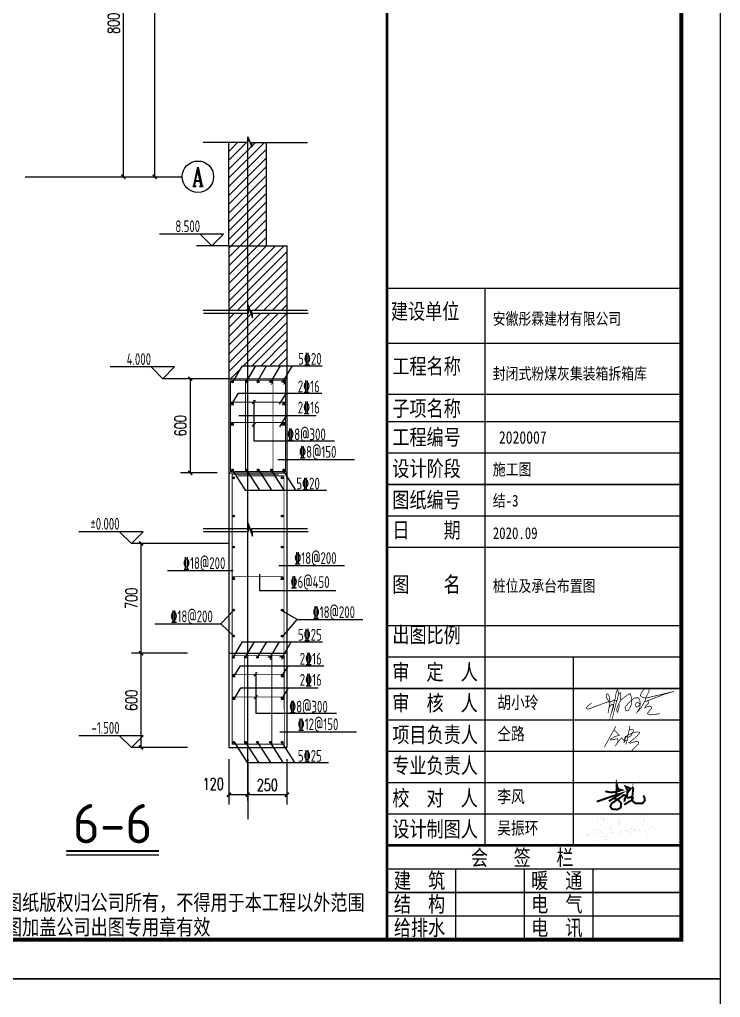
# Model space of a CAD drawing. Extents: x -73672 to 366960, y -527333 to 140666.
# Drawn here: x 308511 to 326379, y -18693 to 6234 of the extents above; entities that cross this region are included whole.
import ezdxf
from ezdxf.enums import TextEntityAlignment as Align

# ---------------------------------------------------------------- set-up
doc = ezdxf.new("R2010")
doc.units = 0
doc.header["$LTSCALE"] = 1000
doc.header["$MEASUREMENT"] = 0
for name, color, linetype in [('AXIS', 3, 'Continuous'), ('AXIS_TEXT', 7, 'Continuous'), ('DOTE', 167, 'Continuous'), ('NUM', 3, 'Continuous'), ('PUB_TITLE', 4, 'Continuous'), ('TEXT', 3, 'Continuous'), ('THIN', 7, 'Continuous'), ('图签', 120, 'Continuous'), ('建-尺寸', 3, 'Continuous')]:
    doc.layers.add(name, color=color, linetype=linetype)
doc.styles.add('_TCH_AXIS', font='COMPLEX', dxfattribs={"bigfont": 'GBCBIG'})
doc.styles.add('_TCH_DIM_T3', font='SIMPLEX', dxfattribs={"width": 0.705882, "bigfont": 'GBCBIG'})
doc.styles.add('A-DIM_T3', font='SIMPLEX', dxfattribs={"width": 0.705882, "bigfont": 'GBCBIG'})
doc.styles.add('COMPLEX', font='COMPLEX', dxfattribs={"bigfont": 'Tssdchn.shx'})
doc.styles.get("Standard").update_dxf_attribs({"font": 'gbenor.shx', "bigfont": 'gbcbig.shx'})
doc.styles.add('TSSD_Label', font='Tssdeng.shx', dxfattribs={"width": 0.7, "bigfont": 'hztxt.shx'})
doc.styles.add('TSSD_Norm', font='Tssdeng.shx', dxfattribs={"bigfont": 'hztxt.shx'})
doc.styles.add('TSSD_Rein', font='Tssdeng.shx', dxfattribs={"width": 0.7, "bigfont": 'hztxt.shx'})
doc.styles.add('图签', font='', dxfattribs={"width": 0.8})
doc.styles.get('图签').set_extended_font_data('SimSun')
doc.dimstyles.new('_TCH_ARCH-100', dxfattribs={"dimtxt": 297.5, "dimasz": 100, "dimexe": 250, "dimexo": 300, "dimgap": 100, "dimtad": 1, "dimdec": 0, "dimzin": 0, "dimdsep": 46, "dimtxsty": '_TCH_DIM_T3', "dimblk": 'ARCHTICK', "dimcen": 0.09, "dimclrt": 7, "dimazin": 2, "dimtfac": 1, "dimtdec": 0, "dimtix": 1, "dimtmove": 2, "dimatfit": 3, "dimfxl": 0, "dimtolj": 1, "dimtzin": 0, "dimarcsym": 0})
doc.dimstyles.new('A-DIM-100', dxfattribs={"dimtxt": 297.5, "dimasz": 100, "dimexe": 250, "dimexo": 300, "dimgap": 100, "dimtad": 1, "dimdec": 0, "dimzin": 0, "dimdsep": 46, "dimtxsty": 'A-DIM_T3', "dimblk": 'ARCHTICK', "dimcen": 0.09, "dimclrt": 7, "dimazin": 2, "dimtfac": 1, "dimtdec": 0, "dimtix": 1, "dimtmove": 2, "dimatfit": 3, "dimfxl": 0, "dimtolj": 1, "dimtzin": 0, "dimarcsym": 0})

# ---------------------------------------------------------------- blocks, each defined once
blk = doc.blocks.new('0#竖图签')
at = {"layer": '图签'}
blk.add_line((-7500, 0), (0, 0), dxfattribs=at)
blk.add_lwpolyline([(-7500, 82100, 70, 70, 0), (-7500, 0, 40, 40, 0), (0, 0, 40, 40, 0), (0, 82100, 40, 40, 0), (-7500, 82100, 40, 40, 0), (-7500, 75299, 40, 40, 0)], format="xyseb", dxfattribs=at)
for points, const_width in [([(-7500, 16600), (0, 16600)], 35), ([(-5000, 16600), (-5000, 2400)], 35), ([(-7500, 15200), (0, 15200)], 35), ([(-7500, 13896), (0, 13896)], 35), ([(-7500, 13200), (0, 13200)], 35), ([(-7500, 12400), (0, 12400)], 35), ([(-7500, 11600), (0, 11600)], 35), ([(-7500, 10800), (0, 10800)], 35), ([(-7500, 10000), (0, 10000)], 35), ([(-7500, 8000), (0, 8000)], 35), ([(-7500, 7200), (0, 7200)], 35), ([(-2750, 7200), (-2750, 2400)], 35), ([(-7500, 6400), (0, 6400)], 35), ([(-7500, 5600), (0, 5600)], 35), ([(-7500, 4800), (0, 4800)], 35), ([(-7500, 4000), (0, 4000)], 35), ([(-7500, 3200), (0, 3200)], 35), ([(-7500, 2400), (0, 2400)], 70), ([(-7500, 2400), (0, 2400)], 35), ([(-7500, 1800), (0, 1800)], 35), ([(-5750, 0), (-5750, 1800)], 35), ([(-4000, 1800), (-4000, 0)], 35), ([(-2250, 1800), (-2250, 0)], 35), ([(-7500, 1200), (0, 1200)], 35), ([(-7500, 600), (0, 600)], 35), ([(-7500, 0), (0, 0)], 35)]:
    blk.add_lwpolyline(points, dxfattribs=dict(at, const_width=const_width))
at = {"layer": '图签', "style": '图签', "width": 0.8}
for s, p in [('建设单位', (-7400, 15815)), ('工程名称', (-7365, 14415)), ('子项名称', (-7365, 13339)), ('工程编号', (-7365, 12607)), ('设计阶段', (-7365, 11807)), ('图纸编号', (-7365, 11007)), ('日    期', (-7365, 10237)), ('图    名', (-7365, 8852)), ('出图比例', (-7365, 7567)), ('审  定  人', (-7365, 6621)), ('审  核  人', (-7365, 5831)), ('项目负责人', (-7365, 5021)), ('专业负责人', (-7365, 4237)), ('校  对  人', (-7365, 3409)), ('设计制图人', (-7365, 2618)), ('会   签   栏', (-5360, 1889)), ('建  筑', (-7325, 1305)), ('暖  通', (-3825, 1305)), ('本图纸版权归公司所有，不得用于本工程以外范围', (-17674, 746)), ('结  构', (-7325, 705)), ('电  气', (-3825, 705)), ('本图加盖公司出图专用章有效', (-17674, 121)), ('给排水', (-7325, 105)), ('电  讯', (-3825, 105))]:
    blk.add_text(s, height=400, dxfattribs=at).set_placement(p)
blk = doc.blocks.new('ss')
at = {"const_width": 50}
for points in [[(166226, 41891), (166384, 41863), (166507, 41882), (166645, 41924), (166554, 41952), (166519, 42072), (166510, 41804), (166627, 41836), (166319, 41638)], [(166710, 41553), (166917, 41677), (166936, 41724), (166905, 41755), (166808, 41723), (166783, 41766), (166788, 41821), (166796, 41913), (166746, 42016), (166863, 41969), (166825, 41896), (166913, 42011), (166940, 41960), (166932, 41880), (166904, 41661), (166996, 41587), (167178, 41589), (167237, 41654), (167229, 41724), (167197, 41786)], [(166010, 41628), (166510, 41804)], [(166442, 41717), (166563, 41671), (166637, 41583), (166618, 41473), (166524, 41427), (166400, 41441), (166357, 41503), (166387, 41581), (166537, 41681), (166706, 41801), (166757, 41776), (166711, 41627)]]:
    blk.add_lwpolyline(points, dxfattribs=at)
blk = doc.blocks.new('fg')
at = {"const_width": 32}
for points in [[(1880866, 74069), (1880866, 74069), (1881403, 75047), (1881317, 74891), (1881563, 74625), (1881334, 74560), (1881165, 74455), (1881163, 74396), (1881237, 74423), (1881399, 74455), (1881470, 74469), (1881502, 74392), (1881470, 74278), (1881365, 74116)], [(1881924, 74383), (1881953, 74551), (1881891, 74587), (1882016, 74660), (1882204, 74743), (1882390, 74787), (1882484, 74774), (1882511, 74736), (1882472, 74696), (1882339, 74546), (1882013, 74282), (1882078, 74256), (1882135, 74292), (1882416, 74348), (1882456, 74298), (1882437, 74211), (1882133, 73920)], [(1882056, 75064), (1882013, 74848), (1882106, 74908), (1882205, 74878), (1882212, 74829), (1882191, 74784), (1882168, 74727), (1882111, 74612), (1881983, 74531), (1881938, 74560), (1881986, 74697), (1882007, 74832)], [(1881470, 74278), (1881664, 74508), (1881768, 74388), (1881844, 74576), (1881881, 74555), (1881763, 74268)], [(1881763, 74268), (1881845, 74390), (1881924, 74383), (1881858, 74202)]]:
    blk.add_lwpolyline(points, dxfattribs=at)
blk = doc.blocks.new('whj')
at = {"const_width": 20}
for points in [[(1881310, 67330), (1881376, 67426), (1881425, 67423), (1881421, 67352), (1881370, 67159), (1881431, 67334), (1881450, 67459), (1881469, 67542), (1881317, 67484), (1881327, 67585), (1881307, 67681), (1881255, 67727), (1881231, 67674), (1881231, 67631), (1881317, 67484), (1881431, 67528), (1881481, 67566), (1881510, 67746), (1881537, 67819), (1881549, 67840), (1881572, 67775), (1881569, 67664), (1881541, 67536), (1881465, 67526), (1881532, 67535), (1881387, 66963)], [(1883112, 67780), (1882344, 67598), (1882436, 67780), (1882454, 67882), (1882400, 67891), (1882304, 67852), (1882227, 67762), (1882199, 67663), (1882257, 67624), (1882344, 67598), (1882344, 67546), (1882312, 67491)], [(1881607, 67421), (1881581, 67287), (1881552, 67196), (1881521, 67272), (1881588, 67451), (1881644, 67544), (1881864, 67713), (1881912, 67725), (1881939, 67634), (1881953, 67498), (1881939, 67402), (1881862, 67255), (1881792, 67241), (1881763, 67340), (1881879, 67477), (1882032, 67607), (1882133, 67609), (1882180, 67559), (1882195, 67430), (1882136, 67471), (1882079, 67472), (1882068, 67434), (1882065, 67377), (1882081, 67350), (1882104, 67348), (1882156, 67377), (1882176, 67410), (1882191, 67433), (1882189, 67394), (1882189, 67341), (1882108, 67204), (1882218, 67322), (1882301, 67471), (1882323, 67510), (1882416, 67519), (1882428, 67455), (1882353, 67386), (1882324, 67331), (1882420, 67369), (1882497, 67363), (1882514, 67315), (1882457, 67244), (1882394, 67160), (1882418, 67143), (1882477, 67125), (1882750, 67157)], [(1881644, 67544), (1881637, 67685), (1881643, 67753), (1881585, 67719)], [(1883155, 67792), (1882892, 67715), (1882370, 67515)], [(1880812, 67463), (1880662, 67330), (1880694, 67289), (1880758, 67300), (1881126, 67440), (1881298, 67500), (1881335, 67468), (1881283, 67176)]]:
    blk.add_lwpolyline(points, dxfattribs=at)
blk = doc.blocks.new('吴')
at = {"const_width": 0.72}
blk.add_lwpolyline([(136170, -263342), (136263, -263429), (136284, -263544), (136286, -263667), (136187, -263742), (135977, -263847), (135838, -263915), (135791, -263953), (135986, -263886), (136328, -263762), (136396, -263696), (136397, -263633), (136286, -263667), (136286, -263667), (136324, -263556), (136405, -263497), (136452, -263411), (136454, -263344), (136405, -263307), (136319, -263353), (136263, -263429), (136285, -263581), (136286, -263667), (136397, -263633), (136396, -263696), (136430, -263665), (136520, -263681), (136420, -263727), (136328, -263762), (136349, -263773), (136155, -264056), (136446, -263829), (136527, -264050), (136620, -263825), (136696, -263590), (136788, -263572), (136746, -263517), (136788, -263572), (136780, -263648), (136743, -263749), (136739, -263792), (136770, -263799), (136806, -263738), (136805, -263660), (136790, -263639), (136788, -263572), (136848, -263514), (136868, -263510), (136882, -263592), (136867, -263712), (136850, -263780), (136867, -263712), (136882, -263592), (136894, -263561), (136910, -263486), (136911, -263409), (136944, -263370), (136976, -263367), (136951, -263455), (136950, -263477), (136970, -263500), (136943, -263552), (136931, -263591), (136883, -263600), (136931, -263591), (136969, -263606), (136999, -263576), (136969, -263606), (136958, -263643), (137075, -263609), (136958, -263643), (136925, -263685), (136921, -263711), (136925, -263746), (136927, -263825), (136959, -263848), (137015, -263812), (137062, -263754), (137076, -263722), (136923, -263729), (137076, -263722), (137184, -263726), (137199, -263641), (137220, -263583), (137297, -263538), (137398, -263545), (137448, -263609), (137361, -263639), (137301, -263684), (137240, -263758), (137253, -263865), (137322, -263844), (137377, -263746), (137436, -263688), (137448, -263609), (137451, -263678), (137481, -263688), (137454, -263918), (137481, -263688), (137515, -263616), (137525, -263501), (137589, -263328), (137650, -263256), (137714, -263250), (137750, -263341), (137727, -263452), (137690, -263549), (137645, -263550), (137619, -263596), (137609, -263708), (137617, -263913), (137613, -263810), (137653, -263734), (137686, -263620), (137690, -263549), (137731, -263675), (137775, -263801), (137827, -263926), (137811, -263888), (137848, -263791), (137894, -263665), (137937, -263613), (137989, -263608), (138059, -263642), (138114, -263696), (138150, -263745), (138057, -263739)], dxfattribs=at)
blk = doc.blocks.new('_AXISO')
blk.add_circle((0, 0), 0.5)
at = {"layer": 'AXIS_TEXT', "style": 'COMPLEX'}
blk.add_attdef('A', text='', height=0.56, dxfattribs=at).set_placement((-0.25, -0.28), (0.25, -0.28), align=Align.FIT)
blk = doc.blocks.new('_ArchTick')
at = {"color": 0, "linetype": 'ByBlock', "const_width": 0.4}
blk.add_lwpolyline([(-0.5, -0.5), (0.5, 0.5)], dxfattribs=at)
blk = doc.blocks.new('*D7910')
at = {"layer": 'AXIS', "color": 0, "lineweight": -2}
for p, q in [((308958, 58228), (312208, 58228)), ((311958, 2228), (311958, 58228)), ((308958, 2228), (312208, 2228))]:
    blk.add_line(p, q, dxfattribs=at)
at = {"layer": 'Defpoints', "color": 0}
for p in [(308658, 58228), (311958, 58228), (308658, 2228)]:
    blk.add_point(p, dxfattribs=at)
at = {"layer": 'AXIS', "color": 0, "linetype": 'ByBlock', "lineweight": -2, "xscale": 100, "yscale": 100, "zscale": 100}
for p, rotation in [((311958, 58228), 90), ((311958, 2228), 270)]:
    blk.add_blockref('_ArchTick', p, dxfattribs=dict(at, rotation=rotation))
at = {"layer": 'AXIS', "color": 7, "insert": (311709, 30228), "char_height": 297.5, "attachment_point": 5, "rotation": 90, "style": '_TCH_DIM_T3'}
blk.add_mtext('\\A1;56000', dxfattribs=at)
blk = doc.blocks.new('*D7911')
at = {"layer": 'AXIS', "color": 0, "lineweight": -2}
for p, q in [((308958, 10228), (311408, 10228)), ((311158, 2228), (311158, 10228)), ((308958, 2228), (311408, 2228))]:
    blk.add_line(p, q, dxfattribs=at)
at = {"layer": 'Defpoints', "color": 0}
for p in [(308658, 10228), (311158, 10228), (308658, 2228)]:
    blk.add_point(p, dxfattribs=at)
at = {"layer": 'AXIS', "color": 0, "linetype": 'ByBlock', "lineweight": -2, "xscale": 100, "yscale": 100, "zscale": 100}
for p, rotation in [((311158, 10228), 90), ((311158, 2228), 270)]:
    blk.add_blockref('_ArchTick', p, dxfattribs=dict(at, rotation=rotation))
at = {"layer": 'AXIS', "color": 7, "insert": (310909, 6228), "char_height": 297.5, "attachment_point": 5, "rotation": 90, "style": '_TCH_DIM_T3'}
blk.add_mtext('\\A1;8000', dxfattribs=at)
blk = doc.blocks.new('*D8914')
at = {"layer": 'Defpoints', "color": 0}
for p in [(314328, -12320), (315328, -12320), (314328, -13525)]:
    blk.add_point(p, dxfattribs=at)
at = {"layer": '建-尺寸', "color": 0, "lineweight": -2}
for p, q in [((314328, -12620), (314328, -13775)), ((315328, -12620), (315328, -13775)), ((315328, -13525), (314328, -13525))]:
    blk.add_line(p, q, dxfattribs=at)
at = {"layer": '建-尺寸', "color": 0, "linetype": 'ByBlock', "lineweight": -2, "xscale": 100, "yscale": 100, "zscale": 100, "rotation": 180}
blk.add_blockref('_ArchTick', (314328, -13525), dxfattribs=at)
at = {"layer": '建-尺寸', "color": 0, "linetype": 'ByBlock', "lineweight": -2, "xscale": 100, "yscale": 100, "zscale": 100}
blk.add_blockref('_ArchTick', (315328, -13525), dxfattribs=at)
at = {"layer": '建-尺寸', "color": 7, "insert": (314828, -13277), "char_height": 297.5, "attachment_point": 5, "style": 'A-DIM_T3'}
blk.add_mtext('\\A1;250', dxfattribs=at)
blk = doc.blocks.new('*D8915')
at = {"layer": 'Defpoints', "color": 0}
for p in [(313848, -12320), (314328, -12320), (313848, -13525)]:
    blk.add_point(p, dxfattribs=at)
at = {"layer": '建-尺寸', "color": 0, "lineweight": -2}
for p, q in [((313848, -12620), (313848, -13775)), ((314328, -12620), (314328, -13775)), ((314328, -13525), (313848, -13525))]:
    blk.add_line(p, q, dxfattribs=at)
at = {"layer": '建-尺寸', "color": 0, "linetype": 'ByBlock', "lineweight": -2, "xscale": 100, "yscale": 100, "zscale": 100, "rotation": 180}
blk.add_blockref('_ArchTick', (313848, -13525), dxfattribs=at)
at = {"layer": '建-尺寸', "color": 0, "linetype": 'ByBlock', "lineweight": -2, "xscale": 100, "yscale": 100, "zscale": 100}
blk.add_blockref('_ArchTick', (314328, -13525), dxfattribs=at)
at = {"layer": '建-尺寸', "color": 7, "insert": (313448, -13250), "char_height": 297.5, "attachment_point": 5, "style": 'A-DIM_T3'}
blk.add_mtext('\\A1;120', dxfattribs=at)
blk = doc.blocks.new('*D8916')
at = {"layer": 'Defpoints', "color": 0}
for p in [(311611, -9920), (313094, -9920), (313094, -12320)]:
    blk.add_point(p, dxfattribs=at)
at = {"layer": '建-尺寸', "color": 0, "lineweight": -2}
for p, q in [((312794, -9920), (311361, -9920)), ((311611, -12320), (311611, -9920)), ((312794, -12320), (311361, -12320))]:
    blk.add_line(p, q, dxfattribs=at)
at = {"layer": '建-尺寸', "color": 0, "linetype": 'ByBlock', "lineweight": -2, "xscale": 100, "yscale": 100, "zscale": 100}
for p, rotation in [((311611, -9920), 90), ((311611, -12320), 270)]:
    blk.add_blockref('_ArchTick', p, dxfattribs=dict(at, rotation=rotation))
at = {"layer": '建-尺寸', "color": 7, "insert": (311363, -11120), "char_height": 297.5, "attachment_point": 5, "rotation": 90, "style": 'A-DIM_T3'}
blk.add_mtext('\\A1;600', dxfattribs=at)
blk = doc.blocks.new('*D8917')
at = {"layer": 'Defpoints', "color": 0}
for p in [(311611, -7120), (313094, -7120), (313094, -9920)]:
    blk.add_point(p, dxfattribs=at)
at = {"layer": '建-尺寸', "color": 0, "lineweight": -2}
for p, q in [((312794, -7120), (311361, -7120)), ((311611, -9920), (311611, -7120)), ((312794, -9920), (311361, -9920))]:
    blk.add_line(p, q, dxfattribs=at)
at = {"layer": '建-尺寸', "color": 0, "linetype": 'ByBlock', "lineweight": -2, "xscale": 100, "yscale": 100, "zscale": 100}
for p, rotation in [((311611, -7120), 90), ((311611, -9920), 270)]:
    blk.add_blockref('_ArchTick', p, dxfattribs=dict(at, rotation=rotation))
at = {"layer": '建-尺寸', "color": 7, "insert": (311363, -8520), "char_height": 297.5, "attachment_point": 5, "rotation": 90, "style": 'A-DIM_T3'}
blk.add_mtext('\\A1;700', dxfattribs=at)
blk = doc.blocks.new('*D8943')
at = {"layer": 'Defpoints', "color": 0}
for p in [(313848, -2921), (312863, -5321), (313848, -5321)]:
    blk.add_point(p, dxfattribs=at)
at = {"layer": '建-尺寸', "color": 0, "lineweight": -2}
for p, q in [((313548, -2921), (312613, -2921)), ((312863, -2921), (312863, -5321)), ((313548, -5321), (312613, -5321))]:
    blk.add_line(p, q, dxfattribs=at)
at = {"layer": '建-尺寸', "color": 0, "linetype": 'ByBlock', "lineweight": -2, "xscale": 100, "yscale": 100, "zscale": 100}
for p, rotation in [((312863, -2921), 90), ((312863, -5321), 270)]:
    blk.add_blockref('_ArchTick', p, dxfattribs=dict(at, rotation=rotation))
at = {"layer": '建-尺寸', "color": 7, "insert": (312614, -4121), "char_height": 297.5, "attachment_point": 5, "rotation": 90, "style": 'A-DIM_T3'}
blk.add_mtext('\\A1;600', dxfattribs=at)

msp = doc.modelspace()

# ---------------------------------------------------------------- hatches: boundary and pattern name
h = msp.add_hatch()
h.set_pattern_fill('ANSI31', color=256, scale=100)
h.set_pattern_definition([(45, (460208.87, -101540.13), (-112.2532, 112.2532), [])])
h.paths.add_polyline_path([(314327.98, -1176.65), (314327.98, -1032.45), (314431.33, -1297.29), (314431.33, -1177.5), (315327.6, -1177.5), (315327.6, 464.7), (314807.6, 464.7), (314544.06, 464.7), (313847.6, 464.7), (313847.6, -1176.65)])
h.paths.add_polyline_path([(314000.02, -2921.02), (314192.55, -2595.2), (314534.43, -2595.2), (314810.22, -2595.2), (315161.43, -2595.2), (315327.6, -2595.2), (315327.6, -1251.14), (314447.12, -1251.14), (314447.12, -1370.94), (314343.76, -1106.09), (314343.76, -1250.3), (313847.6, -1250.3), (313847.6, -2921.02)])
h.paths.add_polyline_path([(314544.06, 464.7), (314807.6, 464.7), (314807.6, 3103.48), (314431.33, 3103.48), (314431.33, 2983.68), (314327.98, 3248.53), (314327.98, 3104.33), (313847.6, 3104.33), (313847.6, 464.7)])
h = msp.add_hatch(color=256)
h.dxf.hatch_style = 1
h.paths.add_polyline_path([(313960.79, -2998.86, 1), (313913.66, -2998.86, 1)])
h = msp.add_hatch(color=256)
h.dxf.hatch_style = 1
h.paths.add_polyline_path([(314331.65, -2998.86, 1), (314284.52, -2998.86, 1)])
h = msp.add_hatch(color=256)
h.dxf.hatch_style = 1
h.paths.add_polyline_path([(314618.48, -2998.86, 1), (314571.34, -2998.86, 1)])
h = msp.add_hatch(color=256)
h.dxf.hatch_style = 1
h.paths.add_polyline_path([(314956.79, -2998.86, 1), (314909.65, -2998.86, 1)])
h = msp.add_hatch(color=256)
h.dxf.hatch_style = 1
h.paths.add_polyline_path([(315272.17, -2998.86, 1), (315225.04, -2998.86, 1)])
h = msp.add_hatch(color=256)
h.dxf.hatch_style = 1
h.paths.add_polyline_path([(313960.79, -3553.55, 1), (313913.66, -3553.55, 1)])
h = msp.add_hatch(color=256)
h.dxf.hatch_style = 1
h.paths.add_polyline_path([(315272.17, -3553.55, 1), (315225.04, -3553.55, 1)])
h = msp.add_hatch(color=256)
h.dxf.hatch_style = 1
h.paths.add_polyline_path([(313960.79, -4075.72, 1), (313913.66, -4075.72, 1)])
h = msp.add_hatch(color=256)
h.dxf.hatch_style = 1
h.paths.add_polyline_path([(315272.17, -4075.72, 1), (315225.04, -4075.72, 1)])
h = msp.add_hatch(color=256)
h.dxf.hatch_style = 1
h.paths.add_polyline_path([(313960.79, -5247.4, 1), (313913.66, -5247.4, 1)])
h = msp.add_hatch(color=256)
h.dxf.hatch_style = 1
h.paths.add_polyline_path([(314331.65, -5247.4, 1), (314284.52, -5247.4, 1)])
h = msp.add_hatch(color=256)
h.dxf.hatch_style = 1
h.paths.add_polyline_path([(314618.48, -5247.4, 1), (314571.34, -5247.4, 1)])
h = msp.add_hatch(color=256)
h.dxf.hatch_style = 1
h.paths.add_polyline_path([(314956.79, -5247.4, 1), (314909.65, -5247.4, 1)])
h = msp.add_hatch(color=256)
h.dxf.hatch_style = 1
h.paths.add_polyline_path([(315272.17, -5247.4, 1), (315225.04, -5247.4, 1)])
h = msp.add_hatch(color=256)
h.dxf.hatch_style = 1
h.paths.add_polyline_path([(313993.34, -5446.17, 1), (313946.21, -5446.17, 1)])
h = msp.add_hatch(color=256)
h.dxf.hatch_style = 1
h.paths.add_polyline_path([(315232.04, -5446.17, 1), (315184.91, -5446.17, 1)])
h = msp.add_hatch(color=256)
h.dxf.hatch_style = 1
h.paths.add_polyline_path([(313993.34, -6421.24, 1), (313946.21, -6421.24, 1)])
h = msp.add_hatch(color=256)
h.dxf.hatch_style = 1
h.paths.add_polyline_path([(315232.04, -6421.24, 1), (315184.91, -6421.24, 1)])
h = msp.add_hatch(color=256)
h.dxf.hatch_style = 1
h.paths.add_polyline_path([(313993.34, -7212, 1), (313946.21, -7212, 1)])
h = msp.add_hatch(color=256)
h.dxf.hatch_style = 1
h.paths.add_polyline_path([(315232.04, -7212, 1), (315184.91, -7212, 1)])
h = msp.add_hatch(color=256)
h.dxf.hatch_style = 1
h.paths.add_polyline_path([(313993.34, -8004.65, 1), (313946.21, -8004.65, 1)])
h = msp.add_hatch(color=256)
h.dxf.hatch_style = 1
h.paths.add_polyline_path([(315232.04, -8004.65, 1), (315184.91, -8004.65, 1)])
h = msp.add_hatch(color=256)
h.dxf.hatch_style = 1
h.paths.add_polyline_path([(313993.34, -8818, 1), (313946.21, -8818, 1)])
h = msp.add_hatch(color=256)
h.dxf.hatch_style = 1
h.paths.add_polyline_path([(315232.04, -8818, 1), (315184.91, -8818, 1)])
h = msp.add_hatch(color=256)
h.dxf.hatch_style = 1
h.paths.add_polyline_path([(313993.34, -9480.74, 1), (313946.21, -9480.74, 1)])
h = msp.add_hatch(color=256)
h.dxf.hatch_style = 1
h.paths.add_polyline_path([(315232.04, -9480.74, 1), (315184.91, -9480.74, 1)])
h = msp.add_hatch(color=256)
h.dxf.hatch_style = 1
h.paths.add_polyline_path([(313993.34, -10022.03, 1), (313946.21, -10022.03, 1)])
h = msp.add_hatch(color=256)
h.dxf.hatch_style = 1
h.paths.add_polyline_path([(314298.36, -10022.03, 1), (314251.22, -10022.03, 1)])
h = msp.add_hatch(color=256)
h.dxf.hatch_style = 1
h.paths.add_polyline_path([(314602.88, -10022.03, 1), (314555.75, -10022.03, 1)])
h = msp.add_hatch(color=256)
h.dxf.hatch_style = 1
h.paths.add_polyline_path([(314930.39, -10022.03, 1), (314883.26, -10022.03, 1)])
h = msp.add_hatch(color=256)
h.dxf.hatch_style = 1
h.paths.add_polyline_path([(315232.04, -10022.03, 1), (315184.91, -10022.03, 1)])
h = msp.add_hatch(color=256)
h.dxf.hatch_style = 1
h.paths.add_polyline_path([(313993.34, -10492.72, 1), (313946.21, -10492.72, 1)])
h = msp.add_hatch(color=256)
h.dxf.hatch_style = 1
h.paths.add_polyline_path([(315232.04, -10492.72, 1), (315184.91, -10492.72, 1)])
h = msp.add_hatch(color=256)
h.dxf.hatch_style = 1
h.paths.add_polyline_path([(313993.34, -11066.38, 1), (313946.21, -11066.38, 1)])
h = msp.add_hatch(color=256)
h.dxf.hatch_style = 1
h.paths.add_polyline_path([(315232.04, -11066.38, 1), (315184.91, -11066.38, 1)])
h = msp.add_hatch(color=256)
h.dxf.hatch_style = 1
h.paths.add_polyline_path([(313993.34, -12189.33, 1), (313946.21, -12189.33, 1)])
h = msp.add_hatch(color=256)
h.dxf.hatch_style = 1
h.paths.add_polyline_path([(314298.36, -12189.33, 1), (314251.22, -12189.33, 1)])
h = msp.add_hatch(color=256)
h.dxf.hatch_style = 1
h.paths.add_polyline_path([(314602.88, -12189.33, 1), (314555.75, -12189.33, 1)])
h = msp.add_hatch(color=256)
h.dxf.hatch_style = 1
h.paths.add_polyline_path([(314930.39, -12189.33, 1), (314883.26, -12189.33, 1)])
h = msp.add_hatch(color=256)
h.dxf.hatch_style = 1
h.paths.add_polyline_path([(315232.04, -12189.33, 1), (315184.91, -12189.33, 1)])

# ---------------------------------------------------------------- linework, layer by layer
for p, q in [((314327.98, 3104.33), (314327.98, 3248.53)), ((314327.98, 3248.53), (314431.33, 2983.68)), ((313188.03, 3104.33), (314327.98, 3104.33)), ((313847.6, 464.7), (313847.6, 3104.33)), ((314431.33, 2983.68), (314431.33, 3103.48)), ((314431.33, 3103.48), (315849.03, 3103.48)), ((314807.6, 464.7), (314807.6, 3103.48)), ((313847.6, 464.7), (313022.59, 464.7)), ((313847.6, 464.7), (313847.6, -12320.11)), ((313847.6, 464.7), (314544.06, 464.7)), ((314544.06, 464.7), (315327.6, 464.7)), ((315327.6, 464.7), (315327.6, -12320.11)), ((313188.03, -1176.65), (314327.98, -1176.65)), ((314327.98, -1176.65), (314327.98, -1032.45)), ((314327.98, -1032.45), (314431.33, -1297.29)), ((314327.98, -1176.65), (314327.98, -1176.65)), ((314343.76, -1250.3), (314343.76, -1106.09)), ((314343.76, -1106.09), (314447.12, -1370.94)), ((314431.33, -1297.29), (314431.33, -1177.5)), ((314431.33, -1177.5), (315849.03, -1177.5)), ((313203.81, -1250.3), (314343.76, -1250.3)), ((314343.76, -1250.3), (314343.76, -1250.3)), ((314447.12, -1370.94), (314447.12, -1251.14)), ((314447.12, -1251.14), (315864.81, -1251.14)), ((313955.54, -2996.28), (314192.55, -2595.2)), ((314192.55, -2595.2), (316228.85, -2595.2)), ((314297.41, -2996.28), (314534.43, -2595.2)), ((314573.21, -2996.28), (314810.22, -2595.2)), ((314924.42, -2996.28), (315161.43, -2595.2)), ((315229.66, -2996.28), (315466.67, -2595.2)), ((313847.6, -2921.02), (312163.6, -2921.02)), ((313847.6, -2921.02), (315327.6, -2921.02)), ((313921.23, -3569.65), (314095.9, -3293.86)), ((314095.9, -3293.86), (316214.93, -3293.86)), ((314516.16, -3467.11), (314437.61, -3560.25)), ((314481.51, -3465.89), (314481.51, -4505.87)), ((315139.33, -3569.65), (315314, -3293.86)), ((314102.17, -3862.81), (316070.09, -3862.81)), ((315145.03, -4147.23), (315317.4, -3862.81)), ((314517.28, -4046.01), (314438.73, -4139.16)), ((314481.51, -4505.87), (316538.49, -4505.87)), ((315093.51, -4979.86), (317046.88, -4979.86)), ((313847.6, -5321.02), (315327.6, -5321.02)), ((313937.19, -5248.67), (314263.55, -5763.49)), ((314299.74, -5248.67), (314626.1, -5763.49)), ((314607.72, -5248.67), (314934.08, -5763.49)), ((314924.88, -5248.67), (315251.24, -5763.49)), ((315223.66, -5248.67), (315550.02, -5763.49)), ((314263.55, -5763.49), (316336.61, -5763.49)), ((314327.98, -6740.41), (314327.98, -6596.21)), ((314327.98, -6596.21), (314431.33, -6861.05)), ((314343.76, -6814.06), (314343.76, -6669.86)), ((314343.76, -6669.86), (314447.12, -6934.7)), ((313188.03, -6740.41), (314327.98, -6740.41)), ((313203.81, -6814.06), (314343.76, -6814.06)), ((314327.98, -6740.41), (314327.98, -6740.41)), ((314343.76, -6814.06), (314343.76, -6814.06)), ((314431.33, -6861.05), (314431.33, -6741.26)), ((314431.33, -6741.26), (315849.03, -6741.26)), ((314447.12, -6934.7), (314447.12, -6814.9)), ((314447.12, -6814.9), (315864.81, -6814.9)), ((313847.6, -7120.11), (312349.73, -7120.11)), ((315118.82, -7682.02), (316796.58, -7682.02)), ((312282.72, -7810.72), (313960.48, -7810.72)), ((314624.97, -7904.95), (314624.97, -8316.81)), ((314624.97, -8316.81), (316573.92, -8316.81)), ((313639.8, -9168.41), (313969.77, -8818)), ((315587.86, -9059.91), (315190.72, -8831.92)), ((311962.04, -9168.41), (313639.8, -9168.41)), ((313969.77, -9480.74), (313639.8, -9168.41)), ((315205.42, -9508.54), (315587.86, -9059.91)), ((315587.86, -9059.91), (317265.62, -9059.91)), ((313959.39, -10030.16), (314196.4, -9629.07)), ((314196.4, -9629.07), (316232.7, -9629.07)), ((314261.04, -10030.16), (314498.06, -9629.07)), ((314577.06, -10030.16), (314814.07, -9629.07)), ((314896.67, -10030.16), (315133.68, -9629.07)), ((315201.91, -10030.16), (315438.92, -9629.07)), ((313847.6, -9920.11), (315327.6, -9920.11)), ((313971.04, -10511.59), (314145.72, -10235.8)), ((314145.72, -10235.8), (316264.75, -10235.8)), ((314565.98, -10409.05), (314487.42, -10502.19)), ((314531.32, -10407.84), (314531.32, -11447.82)), ((315189.14, -10511.59), (315363.81, -10235.8)), ((313979.62, -11089.17), (314151.99, -10804.75)), ((314151.99, -10804.75), (316119.91, -10804.75)), ((315194.84, -11089.17), (315367.22, -10804.75)), ((314567.1, -10987.96), (314488.54, -11081.1)), ((314531.32, -11447.82), (316588.3, -11447.82)), ((315143.33, -11921.81), (317096.7, -11921.81)), ((313987, -12190.62), (314313.36, -12705.44)), ((314271.99, -12190.62), (314598.35, -12705.44)), ((314579.97, -12190.62), (314906.32, -12705.44)), ((314897.13, -12190.62), (315223.49, -12705.44)), ((315195.91, -12190.62), (315522.27, -12705.44)), ((313847.6, -12320.11), (315327.6, -12320.11)), ((314313.36, -12705.44), (316386.43, -12705.44))]:
    msp.add_line(p, q)
at = {"const_width": 20}
for points in [[(313889.86, -2968.99), (313889.86, -5285.68), (315291.82, -5285.68), (315291.82, -2959.8), (313889.86, -2959.8)], [(314271.42, -2962.72), (314271.42, -5279.91)], [(314916.03, -2961.6), (314863.43, -3010.7)], [(314971.68, -2962.72), (314971.68, -5279.91)], [(315236.56, -2960.9), (315183.96, -3010)], [(314975.65, -3019.12), (314923.04, -3068.21)], [(315296.18, -3018.42), (315243.58, -3067.51)], [(313889.86, -3520.24), (315291.58, -3520.24)], [(313893.53, -3589.03), (313981.2, -3589.03)], [(315196.41, -3589.03), (315284.08, -3589.03)], [(313889.86, -4037.35), (315291.58, -4037.35)], [(313893.53, -4106.14), (313981.2, -4106.14)], [(315196.41, -4106.14), (315284.08, -4106.14)], [(315120.25, -5358.59), (313930.88, -5358.59), (313930.88, -11167.69)], [(314068.57, -5395.54), (315252.2, -5395.54), (315252.2, -11361.01)], [(313932.3, -7964.57), (315239.45, -7964.57)], [(313930.5, -8043.58), (314014.89, -8043.58)], [(315160.45, -8043.58), (315244.84, -8043.58)], [(314889.37, -9978.39), (314836.76, -10027.49)], [(315183.84, -9978.39), (315131.23, -10027.49)], [(314239.62, -9984.84), (314239.62, -12229.27)], [(314948.98, -10035.9), (314896.38, -10085)], [(314943.47, -9984.84), (314943.47, -12229.27)], [(315243.45, -10035.9), (315190.85, -10085)], [(313930.88, -10457.78), (315259.87, -10457.78)], [(313930, -10526.57), (314017.67, -10526.57)], [(315174.86, -10526.57), (315262.53, -10526.57)], [(313930, -11102.43), (314017.67, -11102.43)], [(313930.88, -11033.64), (315259.87, -11033.64)], [(315174.86, -11102.43), (315262.53, -11102.43)]]:
    msp.add_lwpolyline(points, dxfattribs=at)
msp.add_lwpolyline([(313931.46, -12236.93), (313931.46, -9982.52), (315259.87, -9982.52), (315259.87, -12236.93), (313931.46, -12236.93)], close=True, dxfattribs=at)
for centre in [(313937.23, -2998.86), (314308.08, -2998.86), (314594.91, -2998.86), (314933.22, -2998.86), (315248.6, -2998.86), (313937.23, -3553.55), (315248.6, -3553.55), (313937.23, -4075.72), (315248.6, -4075.72), (313937.23, -5247.4), (314308.08, -5247.4), (314594.91, -5247.4), (314933.22, -5247.4), (315248.6, -5247.4), (313969.77, -5446.17), (315208.48, -5446.17), (313969.77, -6421.24), (315208.48, -6421.24), (313969.77, -7212), (315208.48, -7212), (313969.77, -8004.65), (315208.48, -8004.65), (313969.77, -8818), (315208.48, -8818), (313969.77, -9480.74), (315208.48, -9480.74), (313969.77, -10022.03), (314274.79, -10022.03), (314579.32, -10022.03), (314906.82, -10022.03), (315208.48, -10022.03), (313969.77, -10492.72), (315208.48, -10492.72), (313969.77, -11066.38), (315208.48, -11066.38), (313969.77, -12189.33), (314274.79, -12189.33), (314579.32, -12189.33), (314906.82, -12189.33), (315208.48, -12189.33)]:
    msp.add_circle(centre, 23.57)
at = {"layer": 'AXIS'}
for p, q in [((308658.19, 2228.34), (312658.19, 2228.34)), ((314327.6, -13670.94), (314327.6, -14152.43))]:
    msp.add_line(p, q, dxfattribs=at)
at = {"layer": 'DOTE'}
msp.add_line((314327.6, -13670.94), (314327.6, 3104.33), dxfattribs=at)
at = {"layer": 'NUM', "const_width": 50}
msp.add_lwpolyline([(312063.39, -14963.7), (309701.85, -14963.7)], dxfattribs=at)
at = {"layer": 'NUM'}
msp.add_lwpolyline([(312063.39, -15063.7), (309701.85, -15063.7)], dxfattribs=at)
at = {"layer": 'PUB_TITLE'}
for points in [[(177678.75, -18217.87), (326378.75, -18217.87), (326378.75, 65882.13), (177678.75, 65882.13)], [(177678.75, -102317.87), (326378.75, -102317.87), (326378.75, -18217.87), (177678.75, -18217.87)]]:
    msp.add_lwpolyline(points, close=True, dxfattribs=at)
at = {"layer": 'PUB_TITLE', "const_width": 100}
msp.add_lwpolyline([(180178.75, -17217.87), (325378.75, -17217.87), (325378.75, 64882.13), (180178.75, 64882.13)], close=True, dxfattribs=at)
at = {"layer": 'THIN'}
for p, q in [((313713.79, 764.7), (312075.33, 764.7)), ((313413.79, 464.7), (313113.79, 764.7)), ((313413.79, 464.7), (313713.79, 764.7)), ((312463.6, -2621.02), (310825.14, -2621.02)), ((312163.6, -2921.02), (311863.6, -2621.02)), ((312163.6, -2921.02), (312463.6, -2621.02)), ((311661.44, -6820.11), (310022.97, -6820.11)), ((311361.44, -7120.11), (311061.44, -6820.11)), ((311361.44, -7120.11), (311661.44, -6820.11)), ((311661.44, -12020.11), (310022.97, -12020.11)), ((311361.44, -12320.11), (311061.44, -12020.11)), ((311361.44, -12320.11), (311661.44, -12020.11))]:
    msp.add_line(p, q, dxfattribs=at)

# ---------------------------------------------------------------- block references
for name, p in [('0#竖图签', (325378.75, -17217.87)), ('ss', (157214.75, -55331.13))]:
    msp.add_blockref(name, p)
for name, p, xscale, yscale, zscale in [('whj', (-1369640.58, -71903.11), 0.9, 0.9, 0.9), ('fg', (-711058.27, -53055.17), 0.55, 0.55, 0.55), ('吴', (214235, 196542.83), 0.8, 0.8, 0.8)]:
    msp.add_blockref(name, p, dxfattribs=dict(xscale=xscale, yscale=yscale, zscale=zscale))
at = {"layer": 'AXIS'}
ref = msp.add_blockref('_AXISO', (313058.19, 2228.34), dxfattribs=dict(at, xscale=800, yscale=800, zscale=800))
ref.add_attrib('A', 'A', (312913.24, 1988.77), dxfattribs={"color": 7, "height": 479.13, "style": '_TCH_AXIS', "width": 0.705882})

# ---------------------------------------------------------------- texts
at = {"char_height": 300, "width": 7365.582, "attachment_point": 7}
for s, insert in [('{\\fNSimSun|b0|i0|c134|p49;\\W0.8;\\C7;安徽彤霖建材有限公司}', (320575.4, -1576.3)), ('{\\W0.8;\\fNSimSun|b0|i0|c134|p49;\\C7;\\P\\C256;封闭式粉煤灰集装箱拆箱库}', (320575.4, -2976.3)), ('{\\fNSimSun|b0|i0|c134|p49;\\W0.8;\\C7;\\P\\C256;施工图}', (320575.4, -5414.17)), ('{\\W0.8;\\fNSimSun|b0|i0|c134|p49;\\C7;\\P\\C256;结-3}', (320575.4, -6212.71)), ('{\\fNSimSun|b0|i0|c134|p49;\\W0.8;\\C7;\\P\\C256;2020.09}', (320575.4, -7012.71)), ('{\\W0.8;\\fNSimSun|b0|i0|c134|p49;\\C7;\\P\\C256;桩位及承台布置图}', (320575.4, -8385.68))]:
    msp.add_mtext(s, dxfattribs=dict(at, insert=insert))
at = {"layer": 'NUM', "style": 'TSSD_Norm'}
msp.add_text('6-6', height=1000, dxfattribs=at).set_placement((310882.62, -14763.7), align=Align.CENTER)
at = {"layer": 'TEXT', "style": 'TSSD_Rein', "width": 0.7}
for s, p in [('5%%13220', (316212.35, -2564.1)), ('2%%13216', (316166.38, -3267.93)), ('2%%13216', (316166.38, -3804.81)), ('%%1328@300', (316318.07, -4489.7)), ('%%1328@150', (316588.72, -4936.86)), ('5%%13220', (316166.38, -5743.77)), ('%%13218@200', (313758.12, -7771.83)), ('%%13218@200', (316594.22, -7643.13)), ('%%1326@450', (316414.96, -8254.48)), ('%%13218@200', (317063.26, -9021.02)), ('%%13218@200', (313437.44, -9129.52)), ('5%%13225', (316216.2, -9597.97)), ('2%%13216', (316216.2, -10209.87)), ('2%%13216', (316216.2, -10746.75)), ('%%1328@300', (316367.89, -11431.65)), ('%%13212@150', (316638.54, -11878.8)), ('5%%13225', (316216.2, -12685.71))]:
    msp.add_text(s, height=300, dxfattribs=at).set_placement(p, align=Align.RIGHT)
at = {"layer": 'THIN', "style": 'TSSD_Label', "width": 0.7}
for s, p in [('8.500', (313113.79, 814.7)), ('4.000', (311863.6, -2571.02)), ('%%p0.000', (311061.44, -6770.11)), ('-1.500', (311061.44, -11970.11))]:
    msp.add_text(s, height=300, dxfattribs=at).set_placement(p, align=Align.RIGHT)
at = {"layer": '图签', "style": '图签', "width": 0.8}
for s, p in [('2020007', (320730.26, -4577.72)), ('胡小玲', (320690.54, -11333.3)), ('仝路', (320690.54, -12133.3)), ('李风', (320690.54, -13733.3)), ('吴振环', (320690.54, -14533.3))]:
    msp.add_text(s, height=320, dxfattribs=at).set_placement(p)

# ---------------------------------------------------------------- dimensions: what is measured, and where the dimension line sits
at = {"layer": 'AXIS'}
for p2, distance, picture, middle in [((308658.19, 58228.34), -3300, '*D7910', (311709.44, 30228.34)), ((308658.19, 10228.34), -2500, '*D7911', (310909.44, 6228.34))]:
    dim = msp.add_aligned_dim(p1=(308658.19, 2228.34), p2=p2, distance=distance, dimstyle='_TCH_ARCH-100', dxfattribs=at)
    dim.commit()
    dim.dimension.update_dxf_attribs({"geometry": picture, "text_midpoint": middle})
at = {"layer": '建-尺寸', "color": 0}
dim = msp.add_aligned_dim(p1=(313847.6, -2921.02), p2=(313847.6, -5321.02), distance=-985.04, text='600', dimstyle='A-DIM-100', dxfattribs=at)
dim.commit()
dim.dimension.update_dxf_attribs({"geometry": '*D8943', "text_midpoint": (312613.81, -4121.02)})
at = {"layer": '建-尺寸'}
for p1, p2, distance, text, picture, middle in [((313094.49, -9920.11), (313094.49, -7120.11), 1483.05, '700', '*D8917', (311362.69, -8520.11)), ((313094.49, -12320.11), (313094.49, -9920.11), 1483.05, '600', '*D8916', (311362.69, -11120.11)), ((315327.6, -12320.11), (314327.6, -12320.11), 1205.33, '250', '*D8914', (314827.6, -13276.69))]:
    dim = msp.add_aligned_dim(p1=p1, p2=p2, distance=distance, text=text, dimstyle='A-DIM-100', dxfattribs=at)
    dim.commit()
    dim.dimension.update_dxf_attribs({"geometry": picture, "text_midpoint": middle})
dim = msp.add_linear_dim(base=(313847.6, -13525.44), p1=(314327.6, -12320.11), p2=(313847.6, -12320.11), angle=180, text='120', dimstyle='A-DIM-100', dxfattribs=at)
dim.commit()
dim.dimension.update_dxf_attribs({"geometry": '*D8915', "text_midpoint": (313447.6, -13250.44), "dimtype": 161})

doc.saveas('drawing.dxf')
